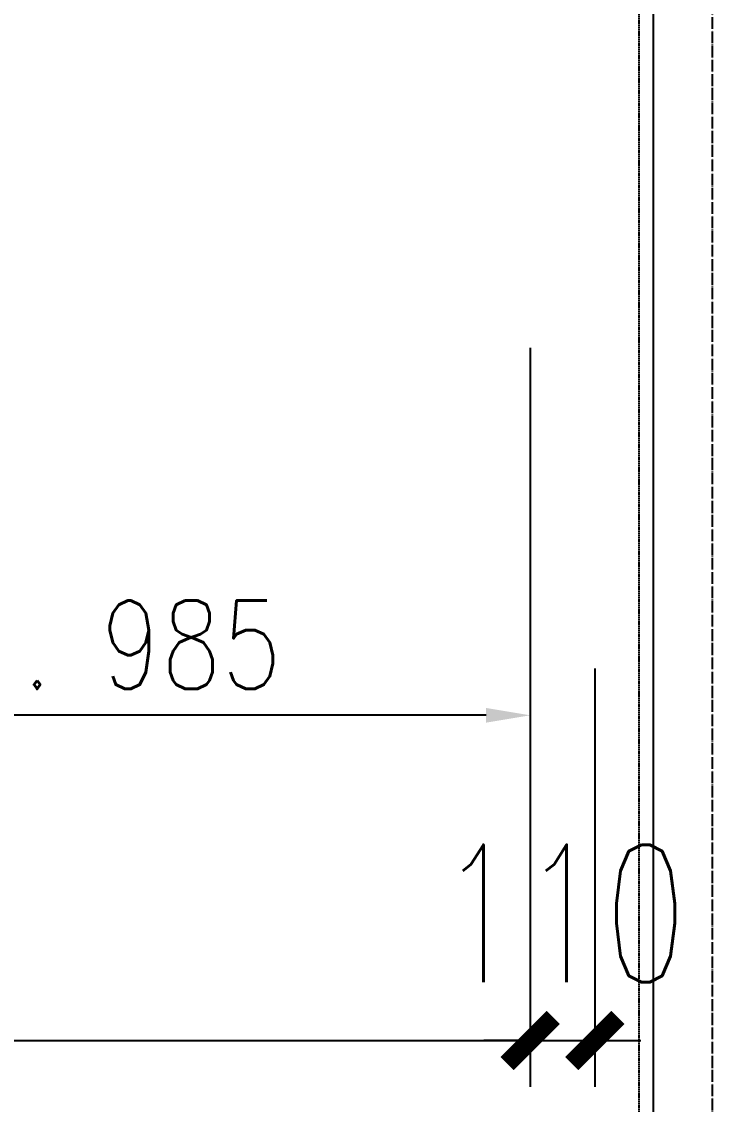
# Model space of a CAD drawing. Extents: x -1899985 to 1774885, y 556286 to 2175695.
# Drawn here: x -1655685 to -1654510, y 569375 to 571217 of the extents above; entities that cross this region are included whole.
import ezdxf

# ---------------------------------------------------------------- set-up
doc = ezdxf.new("R2010")
doc.units = 0
doc.header["$LTSCALE"] = 10
doc.header["$MEASUREMENT"] = 0
doc.linetypes.add('20剖面图$0$DASH', pattern=[0.35, 0.25, -0.1])
doc.linetypes.add('20剖面图$0$DOTE', pattern=[2.42, 2, -0.2, 0.02, -0.2])
doc.layers.get('Defpoints').update_dxf_attribs({"color": 210})
for name, color, linetype in [('20剖面图$0$A-AXIS-DOTE', 14, '20剖面图$0$DOTE'), ('20剖面图$0$A-LIN-V', 9, 'Continuous'), ('20剖面图$0$COLUMN', 9, 'Continuous'), ('20剖面图$0$建-尺寸', 3, 'Continuous'), ('A-LIN-V', 9, 'Continuous')]:
    doc.layers.add(name, color=color, linetype=linetype)
doc.styles.add('20剖面图$0$A-DIM_T3', font='SIMPLEX', dxfattribs={"width": 0.705882, "bigfont": 'GBCBIG'})
doc.styles.add('20剖面图$0$TH_GBDIM', font='romans.shx', dxfattribs={"width": 0.8, "bigfont": 'gbcbig.shx'})
doc.dimstyles.new('20剖面图$0$A-DIM&&79', dxfattribs={"dimtxt": 233.773377, "dimasz": 78.579286, "dimexe": 78.579286, "dimexo": 78.579286, "dimgap": 99.206349, "dimtad": 1, "dimdec": 0, "dimzin": 0, "dimdsep": 46, "dimtxsty": '20剖面图$0$A-DIM_T3', "dimblk": '20剖面图$0$_ArchTick', "dimcen": 0.09, "dimclrt": 7, "dimazin": 2, "dimtfac": 1, "dimtdec": 0, "dimtix": 1, "dimtmove": 2, "dimatfit": 3, "dimfxl": 1, "dimtolj": 1, "dimtzin": 0, "dimarcsym": 0})
doc.dimstyles.new('20剖面图$0$TH_GBDIM', dxfattribs={"dimscale": 30, "dimtxt": 3.5, "dimasz": 2.5, "dimexe": 2, "dimexo": 0, "dimgap": 1.5, "dimtad": 1, "dimdec": 0, "dimzin": 12, "dimdsep": 46, "dimtxsty": '20剖面图$0$TH_GBDIM', "dimcen": 2.5, "dimclrd": 130, "dimclre": 130, "dimclrt": 3, "dimadec": 0, "dimazin": 3, "dimtfac": 0.714286, "dimtdec": 0, "dimtmove": 0, "dimatfit": 3, "dimfxl": 1, "dimtzin": 0, "dimlwd": -1, "dimlwe": -1, "dimarcsym": 0})

# ---------------------------------------------------------------- blocks, each defined once
blk = doc.blocks.new('*D92')
at = {"color": 0, "transparency": 16777216}
for p, q in [((-1626835, 570696.9), (-1626835, 570012)), ((-1628383.8, 570400.1), (-1628383.8, 570012)), ((-1626910, 570072), (-1628308.8, 570072))]:
    blk.add_line(p, q, dxfattribs=at)
for points in [[(-1628308.8, 570084.5), (-1628308.8, 570059.5), (-1628383.8, 570072)], [(-1626910, 570084.5), (-1626910, 570059.5), (-1626835, 570072)]]:
    blk.add_solid(points, dxfattribs=at)
at = {"layer": 'Defpoints', "color": 0, "transparency": 16777216}
for p in [(-1626835, 570696.9), (-1628383.8, 570400.1), (-1628383.8, 570072)]:
    blk.add_point(p, dxfattribs=at)
at = {"color": 0, "transparency": 16777216, "insert": (-1627609.4, 570192), "char_height": 150, "attachment_point": 5, "style": '20剖面图$0$TH_GBDIM'}
blk.add_mtext('Min. 985', dxfattribs=at)
blk = doc.blocks.new('20剖面图$0$_ArchTick')
at = {"color": 0, "linetype": 'ByBlock', "const_width": 0.4}
blk.add_lwpolyline([(-0.5, -0.5), (0.5, 0.5)], dxfattribs=at)
blk = doc.blocks.new('*D560')
at = {"layer": '20剖面图$0$建-尺寸', "color": 0, "lineweight": -2, "transparency": 16777216}
for p, q in [((-1636415, 570151.4), (-1636415, 569440.3)), ((-1626835, 570151.4), (-1626835, 569440.3)), ((-1636415, 569518.9), (-1626835, 569518.9))]:
    blk.add_line(p, q, dxfattribs=at)
at = {"layer": 'Defpoints', "color": 0, "transparency": 16777216}
for p in [(-1636415, 570230), (-1626835, 570230), (-1626835, 569518.9)]:
    blk.add_point(p, dxfattribs=at)
at = {"layer": '20剖面图$0$建-尺寸', "color": 0, "lineweight": -2, "transparency": 16777216, "xscale": 78.57928649080975, "yscale": 78.57928649080975, "zscale": 78.57928649080975, "rotation": 180}
blk.add_blockref('20剖面图$0$_ArchTick', (-1636415, 569518.9), dxfattribs=at)
at = {"layer": '20剖面图$0$建-尺寸', "color": 0, "lineweight": -2, "transparency": 16777216, "xscale": 78.57928649080975, "yscale": 78.57928649080975, "zscale": 78.57928649080975}
blk.add_blockref('20剖面图$0$_ArchTick', (-1626835, 569518.9), dxfattribs=at)
at = {"layer": '20剖面图$0$建-尺寸', "color": 7, "transparency": 16777216, "insert": (-1631625, 569735), "char_height": 233.77, "attachment_point": 5, "style": '20剖面图$0$A-DIM_T3'}
blk.add_mtext('\\A1;9580', dxfattribs=at)
blk = doc.blocks.new('*D561')
at = {"layer": '20剖面图$0$建-尺寸', "color": 0, "lineweight": -2, "transparency": 16777216}
for p, q in [((-1626835, 570151.4), (-1626835, 569440.3)), ((-1626725, 570151.4), (-1626725, 569440.3)), ((-1626835, 569518.9), (-1626913.6, 569518.9)), ((-1626835, 569518.9), (-1626725, 569518.9)), ((-1626725, 569518.9), (-1626646.4, 569518.9))]:
    blk.add_line(p, q, dxfattribs=at)
at = {"layer": 'Defpoints', "color": 0, "transparency": 16777216}
for p in [(-1626835, 570230), (-1626725, 570230), (-1626725, 569518.9)]:
    blk.add_point(p, dxfattribs=at)
at = {"layer": '20剖面图$0$建-尺寸', "color": 0, "lineweight": -2, "transparency": 16777216, "xscale": 78.57928649080975, "yscale": 78.57928649080975, "zscale": 78.57928649080975}
blk.add_blockref('20剖面图$0$_ArchTick', (-1626835, 569518.9), dxfattribs=at)
at = {"layer": '20剖面图$0$建-尺寸', "color": 0, "lineweight": -2, "transparency": 16777216, "xscale": 78.57928649080975, "yscale": 78.57928649080975, "zscale": 78.57928649080975, "rotation": 180}
blk.add_blockref('20剖面图$0$_ArchTick', (-1626725, 569518.9), dxfattribs=at)
at = {"layer": '20剖面图$0$建-尺寸', "color": 7, "transparency": 16777216, "insert": (-1626780, 569735), "char_height": 233.77, "attachment_point": 5, "style": '20剖面图$0$A-DIM_T3'}
blk.add_mtext('\\A1;110', dxfattribs=at)
blk = doc.blocks.new('20剖面图$0$5555rrrrrrrrrrr')
at = {"color": 6, "linetype": '20剖面图$0$DASH'}
blk.add_lwpolyline([(-1626650, 568562.5), (-1636625, 568562.5), (-1636625, 574792.5), (-1626650, 574792.5)], close=True, dxfattribs=at)
dim = blk.add_linear_dim(base=(-1628383.8, 570072), p1=(-1626835, 570696.9), p2=(-1628383.8, 570400.1), angle=180, text='Min. 985', dimstyle='20剖面图$0$TH_GBDIM', override={"dimtxt": 5, "dimclrd": 0, "dimclre": 0, "dimclrt": 0})
dim.commit()
dim.dimension.update_dxf_attribs({"geometry": '*D92', "text_midpoint": (-1627609.4, 570072), "dimtype": 128})
at = {"layer": '20剖面图$0$建-尺寸'}
for p1, p2, picture, middle in [((-1636415, 570230), (-1626835, 570230), '*D560', (-1631625, 569735)), ((-1626835, 570230), (-1626725, 570230), '*D561', (-1626780, 569735))]:
    dim = blk.add_aligned_dim(p1=p1, p2=p2, distance=-711.1, dimstyle='20剖面图$0$A-DIM&&79', dxfattribs=at)
    dim.commit()
    dim.dimension.update_dxf_attribs({"geometry": picture, "text_midpoint": middle})
blk = doc.blocks.new('20剖面图')
at = {"layer": '20剖面图$0$A-AXIS-DOTE'}
blk.add_line((-1654510.4, 562443.9), (-1654510.4, 586495.8), dxfattribs=at)
at = {"layer": '20剖面图$0$COLUMN'}
blk.add_line((-1654610.4, 568257.5), (-1654610.4, 575587.5), dxfattribs=at)
at = {"layer": '20剖面图$0$A-LIN-V'}
blk.add_blockref('20剖面图$0$5555rrrrrrrrrrr', (-27985.4, -35), dxfattribs=at)

msp = doc.modelspace()

# ---------------------------------------------------------------- block references
at = {"layer": 'A-LIN-V'}
msp.add_blockref('20剖面图', (0, 0), dxfattribs=at)

doc.saveas('drawing.dxf')
